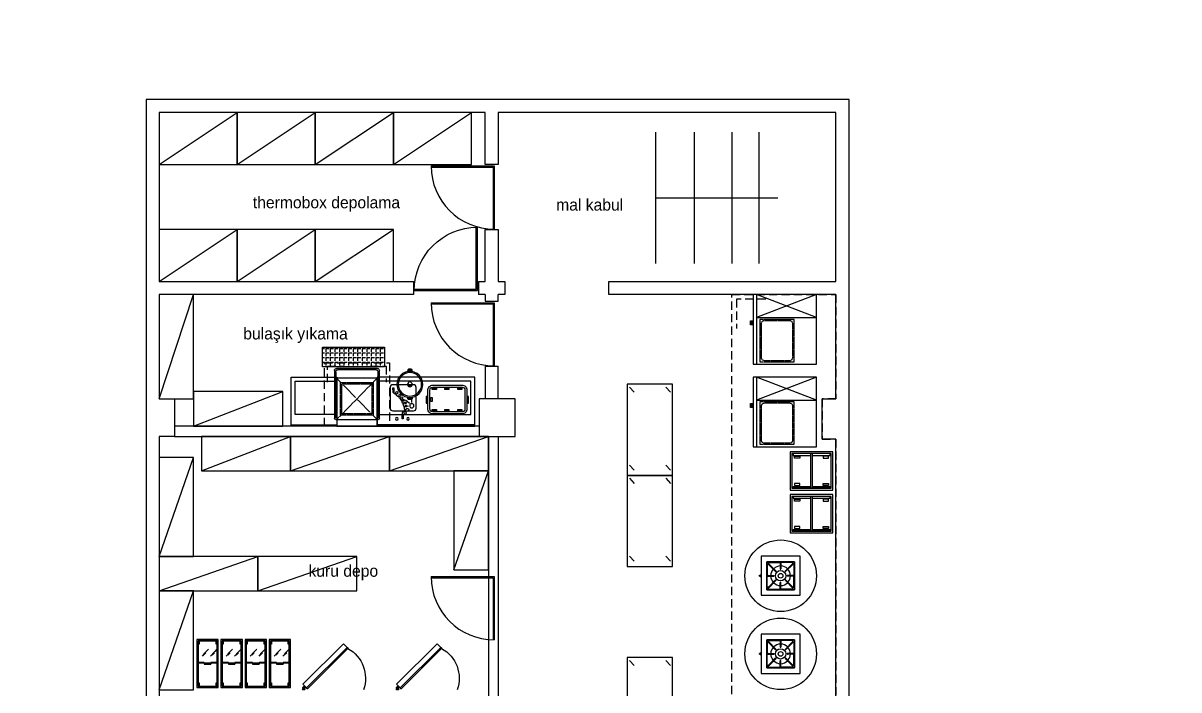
# Model space of a CAD drawing. Header units: centimetres. Extents: x 5488 to 35882, y -53196 to -19684.
# Drawn here: x 10814 to 12590, y -25915 to -24891 of the extents above; entities that cross this region are included whole.
import ezdxf

# ---------------------------------------------------------------- set-up
doc = ezdxf.new("R2010")
doc.units = ezdxf.units.CM
doc.linetypes.add('DASHED', pattern=[0.75, 0.5, -0.25])
doc.linetypes.add('HIDDENX2', pattern=[19.05, 12.7, -6.35])
for name, color, linetype in [('001 Duvar', 7, 'Continuous'), ('I-Eqpm-Move-N', 2, 'Continuous'), ('Kıtc-002 Çizgi', 7, 'Continuous'), ('S2000-002 Çizgi', 7, 'Continuous'), ('S2000-003 Kapı', 3, 'Continuous')]:
    doc.layers.add(name, color=color, linetype=linetype)
doc.layers.add('xxx_Auto_Kaplama_Ahşap Tarama', color=16, linetype='Continuous', lineweight=5)
doc.styles.add('TAKSİM', font='GOTHIC.TTF', dxfattribs={"height": 20})

# ---------------------------------------------------------------- blocks, each defined once
blk = doc.blocks.new('A$C73A43FF4')
at = {"layer": 'S2000-002 Çizgi'}
for p, q in [((51.4, 11.2), (51.4, 54.1)), ((9.5, 50.6), (9.5, 34.1)), ((11.1, 51.4), (23.1, 39.5)), ((12.7, 51.3), (23.7, 40.3)), ((13.3, 53), (28.6, 53)), ((23.7, 39.6), (23.7, 39.6)), ((29.5, 52.1), (29.5, 43.2)), ((30.5, 52.1), (30.5, 43.2)), ((46.7, 53), (31.4, 53)), ((47.3, 51.3), (36.3, 40.3)), ((36.3, 39.6), (36.3, 39.6)), ((48.9, 51.4), (36.9, 39.5)), ((50.5, 50.6), (50.5, 34.1)), ((9.5, 14.6), (9.5, 31.2)), ((10.5, 33.1), (19.5, 33.1)), ((10.5, 32.1), (19.5, 32.1)), ((10.5, 32.1), (19.5, 32.1)), ((11.1, 13.9), (23.1, 25.7)), ((12.7, 13.9), (23.7, 25)), ((23.7, 25.7), (23.7, 25.7)), ((29.5, 13.2), (29.5, 22)), ((30.5, 13.2), (30.5, 22)), ((36.3, 25.7), (36.3, 25.7)), ((47.3, 13.9), (36.3, 25)), ((48.9, 13.9), (36.9, 25.7)), ((49.5, 33.1), (40.5, 33.1)), ((49.5, 32.1), (40.5, 32.1)), ((49.5, 32.1), (40.5, 32.1)), ((50.5, 14.6), (50.5, 31.2)), ((8.6, 11.2), (51.4, 11.2)), ((13.3, 12.2), (28.6, 12.2)), ((46.7, 12.2), (31.4, 12.2))]:
    blk.add_line(p, q, dxfattribs=at)
for points in [[(60, 2.6), (60, 62.6), (0, 62.6), (0, 2.6)], [(51.4, 11.2), (51.4, 54.1), (8.6, 54.1), (8.6, 11.2)], [(51.4, 11.2), (8.6, 11.2), (8.6, 54.1), (51.4, 54.1)], [(51.4, 11.2), (8.6, 11.2), (8.6, 54.1), (51.4, 54.1)], [(28.4, 2.6), (31.6, 2.6), (31.6, 1.3), (28.4, 1.3)], [(29.3, 1.3), (30.7, 1.3), (30.7, 0), (29.3, 0)]]:
    blk.add_lwpolyline(points, close=True, dxfattribs=at)
for radius in [7.93, 3.64]:
    blk.add_circle((30, 32.6), radius, dxfattribs=at)
for centre, radius, start, end in [((10.5, 50.6), 0.965, 51.148, 180), ((13.3, 52.1), 0.965, 90, 231.148), ((30, 32.6), 15.1, 135.2011, 178.1649), ((30, 32.6), 15.1, 91.8351, 131.3748), ((23.4, 39.9), 0.483, 231.1535, 321.1357), ((23.4, 39.9), 0.483, 321.1471, 51.1404), ((28.6, 52.1), 0.965, 360, 90), ((30, 43.2), 0.483, 180, 270), ((30, 43.2), 0.483, 270, 360), ((31.4, 52.1), 0.965, 90, 180), ((30, 32.6), 15.1, 48.6252, 88.1649), ((36.6, 39.9), 0.483, 128.8596, 218.8529), ((36.6, 39.9), 0.483, 218.8643, 308.8465), ((30, 32.6), 15.1, 1.8351, 44.7989), ((46.7, 52.1), 0.965, 308.852, 90), ((49.5, 50.6), 0.965, 360, 128.852), ((10.5, 34.1), 0.965, 180, 270), ((10.5, 31.2), 0.965, 90, 180), ((30, 32.6), 15.1, 181.8351, 224.7989), ((19.5, 32.6), 0.483, 360, 90), ((19.5, 32.6), 0.483, 270, 360), ((30, 32.6), 15.1, 228.6252, 268.1649), ((23.4, 25.4), 0.483, 38.8643, 128.8465), ((23.4, 25.4), 0.483, 308.8596, 38.8529), ((30, 22), 0.483, 90, 180), ((30, 22), 0.483, 0, 90), ((30, 32.6), 15.1, 271.8351, 311.3748), ((36.6, 25.4), 0.483, 141.1471, 231.1404), ((36.6, 25.4), 0.483, 51.1535, 141.1357), ((40.5, 32.6), 0.483, 90, 180), ((40.5, 32.6), 0.483, 180, 270), ((30, 32.6), 15.1, 315.2011, 358.1649), ((49.5, 34.1), 0.965, 270, 360), ((49.5, 31.2), 0.965, 0, 90), ((10.5, 14.6), 0.965, 180, 308.852), ((13.3, 13.2), 0.965, 128.852, 270), ((28.6, 13.2), 0.965, 270, 0), ((31.4, 13.2), 0.965, 180, 270), ((46.7, 13.2), 0.965, 270, 51.148), ((49.5, 14.6), 0.965, 231.148, 0)]:
    blk.add_arc(centre, radius, start, end, dxfattribs=at)
blk = doc.blocks.new('A$C00E1122B')
at = {"layer": 'S2000-002 Çizgi'}
h = blk.add_hatch(dxfattribs=at)
h.set_pattern_fill('LINE', color=256, scale=0.5, angle=90, style=0)
h.set_pattern_definition([(90, (-1219.2484, -3768.8105), (-1.5875, 1e-16), [])])
h.paths.add_polyline_path([(46.5, 4.3), (40.4, 4.3), (40.4, 0), (46.5, 0)])
for p, q in [((0, 101.4), (35.2, 9.3)), ((35.2, 101.4), (0, 9.3)), ((35.2, 9.3), (35.2, 101.4)), ((0, 9.3), (106.9, 9.3))]:
    blk.add_line(p, q, dxfattribs=at)
for points in [[(0, 4.3), (106.9, 4.3), (106.9, 101.4), (0, 101.4)], [(46.5, 0), (40.4, 0), (40.4, 4.3), (46.5, 4.3)]]:
    blk.add_lwpolyline(points, close=True, dxfattribs=at)
at = {"layer": 'S2000-002 Çizgi', "linetype": 'DASHED'}
blk.add_lwpolyline([(38.1, 67.3), (38.1, 14.3), (103.1, 14.3), (103.1, 67.3)], close=True, dxfattribs=at)
blk.add_lwpolyline([(40.1, 60.3), (40.1, 21.3, 0.414214), (45.1, 16.3), (96.1, 16.3, 0.414214), (101.1, 21.3), (101.1, 60.3, 0.414214), (96.1, 65.3), (45.1, 65.3, 0.414214)], format="xyb", close=True, dxfattribs=at)
blk = doc.blocks.new('A$C7A461B3E')
at = {"layer": 'S2000-002 Çizgi'}
for points in [[(0, 0), (59, 0), (59, 66), (0, 66)], [(3, 3), (56, 3), (56, 63), (3, 63)], [(7, 59), (7, 51), (10.1, 51), (10.1, 59)], [(52, 59), (52, 51), (48.9, 51), (48.9, 59)], [(3, 31.5), (56, 31.5), (56, 34.5), (3, 34.5)], [(7, 7), (7, 15), (10.1, 15), (10.1, 7)], [(52, 7), (52, 15), (48.9, 15), (48.9, 7)]]:
    blk.add_lwpolyline(points, close=True, dxfattribs=at)
for points in [[(5.6, 31.5), (5.6, 4.4), (3, 4.4), (3, 61.4), (5.6, 61.4), (5.6, 34.5)], [(53.4, 31.5), (53.4, 4.4), (56, 4.4), (56, 61.4), (53.4, 61.4), (53.4, 34.5)]]:
    blk.add_lwpolyline(points, dxfattribs=at)
blk = doc.blocks.new('ertye')
at = {"color": 7}
for points in [[(5346.8, 6525.2), (5429.2, 6477.7), (5381.6, 6395.3)], [(5347.8, 6526.9), (5431.8, 6478.4), (5383.3, 6394.3)]]:
    blk.add_lwpolyline(points, dxfattribs=at)
blk.add_arc((5431.8, 6478.4), 97.1, 150, 240, dxfattribs=at)
blk = doc.blocks.new('A$C022B2E79')
at = {"layer": 'S2000-003 Kapı', "linetype": 'ByBlock'}
for points in [[(1.8, 69.8, -0.39805), (1.9, 69.8), (5.2, 66.8), (3, 64.6), (0, 67.8, -0.39805), (0, 68)], [(2.9, 69.6, 0.617768), (3.4, 69.9), (3.5, 71), (0.3, 71), (0.4, 69.9, 0.617768), (0.9, 69.6, -0.364026)], [(0.6, 66.6), (0.4, 69.9, 0.617768), (0.9, 69.6, -0.364026), (2.9, 69.6, 0.617768), (3.4, 69.9), (3.3, 66.6, -0.39805), (3.2, 66.5), (0.7, 66.5, -0.39805)], [(68.5, 5.7, 0.491935), (69.9, 7.1), (7.7, 69.3, 0.499706), (6.3, 67.9)]]:
    blk.add_lwpolyline(points, format="xyb", close=True, dxfattribs=at)
blk.add_lwpolyline([(62.9, 0), (68.5, 5.7), (6.3, 67.9), (0.6, 62.2), (62.9, 0)], dxfattribs=at)
blk.add_circle((1.9, 67.9), 1, dxfattribs=at)
blk.add_circle((1.9, 67.9), 1, dxfattribs=at)
blk.add_arc((43.5, 53.5), 53.4, 299.6259, 19.0898, dxfattribs=at)
blk = doc.blocks.new('A$C09bb5ba6')
for p, q in [((3.7, 135.5), (10.8, 127.7)), ((59.7, 135.5), (66.8, 127.7)), ((3.7, 15.8), (10.8, 8)), ((59.7, 15.8), (66.8, 8))]:
    blk.add_line(p, q)
blk.add_lwpolyline([(0, 0), (70, 0), (70, 140), (0, 140)], close=True)
blk = doc.blocks.new('135 - STORAGE BIN - PLAN VIEW')
at = {"layer": 'I-Eqpm-Move-N', "color": 252}
for p, q in [((96, 895), (96, 882)), ((196, 895), (196, 882)), ((-4, 532), (-4, 875)), ((120, 713), (84, 677)), ((96, 882), (196, 882)), ((155, 748), (120, 713)), ((250, 713), (214, 677)), ((285, 748), (250, 713)), ((286, 875), (286, 532)), ((11, 532), (11, 544)), ((91, 544), (11, 544)), ((91, 675), (56, 640)), ((116, 690), (80, 654)), ((91, 532), (91, 544)), ((221, 675), (186, 640)), ((191, 532), (191, 544)), ((271, 544), (191, 544)), ((246, 690), (210, 654)), ((271, 532), (271, 544)), ((286, 532), (-4, 532)), ((286, 532), (-4, 532)), ((91, 532), (91, 519)), ((91, 519), (191, 519)), ((191, 532), (191, 519))]:
    blk.add_line(p, q, dxfattribs=at)
for points in [[(11, 823), (-4, 823), (-4, 875), (11, 875)], [(286, 823), (271, 823), (271, 875), (286, 875)], [(11, 178), (-4, 178), (-4, 230), (11, 230)], [(286, 178), (271, 178), (271, 230), (286, 230)]]:
    blk.add_lwpolyline(points, close=True, dxfattribs=at)
at = {"layer": 'S2000-002 Çizgi'}
for p, q in [((306, 895), (-24, 895)), ((-24, 895), (-24, 158)), ((306, 158), (306, 895)), ((-4, 875), (286, 875)), ((286, 875), (-4, 875)), ((-4, 875), (-4, 178)), ((286, 178), (286, 875)), ((-4, 178), (286, 178)), ((-24, 158), (306, 158))]:
    blk.add_line(p, q, dxfattribs=at)
blk = doc.blocks.new('A$C53E03B34')
at = {"layer": 'Kıtc-002 Çizgi'}
for points in [[(3.7, 16.6), (2, 16.6, -0.414214), (0, 18.6), (0, 21.4, -0.414214), (2, 23.4), (3.7, 23.4)], [(43.1, 16.6), (44.9, 16.6, 0.414214), (46.9, 18.6), (46.9, 21.4, 0.414214), (44.9, 23.4), (43.1, 23.4)]]:
    blk.add_lwpolyline(points, format="xyb", dxfattribs=at)
for points in [[(2.8, 17.6), (2, 17.6, -0.414214), (1, 18.6), (1, 21.4, -0.414214), (2, 22.4), (2.8, 22.4)], [(44, 17.6), (44.9, 17.6, 0.414214), (45.9, 18.6), (45.9, 21.4, 0.414214), (44.9, 22.4), (44, 22.4)]]:
    blk.add_lwpolyline(points, format="xyb", close=True, dxfattribs=at)
for points in [[(22.1, 23.4), (24.2, 21.8), (24.2, 18.1), (22.7, 16.4)], [(23.5, 23.7), (25.2, 22.3), (25.2, 17.7), (23.8, 16.3)]]:
    blk.add_lwpolyline(points, dxfattribs=at)
for radius in [20, 18, 3.66]:
    blk.add_circle((23.4, 20), radius, dxfattribs=at)
blk = doc.blocks.new('A$C7ED97EAE')
at = {"layer": 'S2000-002 Çizgi'}
for p, q in [((0, 3), (0, 76.5)), ((2, 78.5), (3.5, 78.5)), ((2, 5), (2, 75)), ((3.5, 88.5), (65.5, 88.5)), ((3.5, 15), (3.5, 88.5)), ((3.5, 78.5), (65.5, 78.5)), ((3.5, 76.5), (3.5, 76.5)), ((65.5, 88.5), (65.5, 15)), ((65.5, 78.5), (67, 78.5)), ((65.5, 76.5), (65.5, 76.5)), ((67, 75), (67, 5)), ((69, 76.5), (69, 3)), ((66, 0), (3, 0)), ((65.5, 15), (3.5, 15)), ((64, 2), (5, 2)), ((67, 15), (65.5, 15))]:
    blk.add_line(p, q, dxfattribs=at)
at = {"layer": 'S2000-002 Çizgi', "linetype": 'DASHED'}
for p, q in [((65.5, 78.5), (3.5, 15)), ((65.5, 15), (3.5, 78.5))]:
    blk.add_line(p, q, dxfattribs=at)
for points in [[(9.5, 21.5), (59.5, 21.5), (59.5, 71.5), (9.5, 71.5)], [(11.5, 23.5), (57.5, 23.5), (57.5, 69.5), (11.5, 69.5)]]:
    blk.add_lwpolyline(points, close=True, dxfattribs=at)
at = {"layer": 'S2000-002 Çizgi'}
for centre, radius, start, end in [((2, 76.5), 2, 90, 180), ((3.5, 75), 1.5, 90, 180), ((65.5, 75), 1.5, 0, 90), ((67, 76.5), 2, 0, 90), ((3, 3), 3, 180, 270), ((5, 5), 3, 180, 270), ((64, 5), 3, 270, 0), ((66, 3), 3, 270, 0)]:
    blk.add_arc(centre, radius, start, end, dxfattribs=at)
blk = doc.blocks.new('A$C7BE05278')
at = {"layer": 'S2000-002 Çizgi'}
h = blk.add_hatch(color=256, dxfattribs=at)
h.paths.add_polyline_path([(4.7, 9.9, -0.025454), (4.8, 10.4, 0.278063), (0.8, 7.5), (1.2, 7.3, -0.265675)])
h.paths.add_polyline_path([(5.4, 10.4, 0.028094), (4.8, 10.4, 0.025454), (4.7, 9.9, -0.030609), (5.2, 9.9, -0.027259)])
h.paths.add_polyline_path([(5.4, 10.4, 0.027259), (5.2, 9.9, -0.171751), (7.9, 9), (7.9, 9), (7.9, 9, -1.347305), (5.2, 7.1, -0.147228), (5.2, 9.9, 0.030609), (4.7, 9.9, 0.138731), (4.7, 7, 1.347306), (8.2, 9.4, 0.162476)])
h.paths.add_polyline_path([(12.5, 12.7), (12.7, 13.1, 0.483116), (4.8, 10.4, -0.028094), (5.4, 10.4, -0.470681)])
for p, q in [((14.4, 47.6), (14.3, 41.7)), ((14.4, 47.6), (14.3, 41.7)), ((14.3, 41.7), (15.9, 41.7)), ((14.3, 41.7), (15.9, 41.7)), ((16, 47.6), (14.4, 47.6)), ((16, 47.6), (14.4, 47.6)), ((15.1, 47.6), (15, 38.9)), ((15.9, 41.7), (16, 47.6)), ((15.9, 41.7), (16, 47.6)), ((0.5, 7.3), (0, 0)), ((0.5, 7.3), (0, 0)), ((0, 0), (1.9, 0)), ((1.5, 7.3), (0.5, 7.3)), ((1.5, 7.3), (0.5, 7.3)), ((1.9, 0), (1.5, 7.3)), ((1.9, 0), (1.5, 7.3))]:
    blk.add_line(p, q, dxfattribs=at)
for centre in [(6.3, 47.8), (23.5, 47.6)]:
    blk.add_circle(centre, 1.99, dxfattribs=at)
for centre, radius, start, end in [((17.8, 38.9), 2.86, 179.43, 359.43), ((19.1, 38.9), 1.6, 359.43, 179.43), ((25.1, 38.8), 7.64, 179.43, 242.0346), ((23.5, 30.9), 5.53, 105.7663, 225.7833), ((22.6, 34), 2.23, 242.0346, 105.7663), ((15.6, 16.7), 3.77, 86.0156, 220.6772), ((18.1, 21.1), 3.83, 52.4089, 229.1112), ((16.5, 19.2), 1.37, 229.1112, 116.3243), ((20, 25.6), 3.8, 74.9498, 261.6763), ((19.6, 23.1), 1.26, 261.6763, 52.4089), ((20.6, 27.9), 1.41, 225.7833, 74.9498), ((4.8, 5.6), 4.31, 51.245, 156.7533), ((9.4, 8.6), 4.83, 57.0103, 197.5795), ((6.4, 7.6), 1.7, 197.5795, 51.245), ((14.4, 12.6), 4.98, 103.1199, 200.7743), ((11.2, 11.3), 1.54, 200.7743, 57.0103), ((13.7, 15.7), 1.76, 236.8088, 103.1199)]:
    blk.add_arc(centre, radius, start, end, dxfattribs=at)
blk.add_solid([(15.9, 41.7), (14.3, 41.7), (16, 47.6), (14.4, 47.6)], dxfattribs=at)
blk = doc.blocks.new('A$C7327736A')
at = {"layer": 'S2000-002 Çizgi'}
for p, q in [((48.3, 44.3), (40.5, 45.4)), ((49.6, 40.5), (43.5, 35.4)), ((53.5, 38.8), (53.5, 30.9))]:
    blk.add_line(p, q, dxfattribs=at)
for points in [[(0, 75), (150, 75), (150, 0), (0, 0)], [(0, 75), (150, 75), (150, 73), (0, 73)], [(0, 57), (144, 57), (144, 6), (0, 6)]]:
    blk.add_lwpolyline(points, close=True, dxfattribs=at)
blk.add_lwpolyline([(56, 11.5), (24, 11.5, -0.414214), (20, 15.5), (20, 47.5, -0.414214), (24, 51.5), (56, 51.5, -0.414214), (60, 47.5), (60, 15.5, -0.414214)], format="xyb", close=True, dxfattribs=at)
blk.add_circle((53.3, 43.8), 3.19, dxfattribs=at)
blk.add_blockref('A$C7BE05278', (24, 16.2), dxfattribs=at)
blk = doc.blocks.new('A$C40B23311')
for p, q in [((16.6, 64.2), (26.8, 64.2)), ((16.6, 63.4), (26.8, 63.4)), ((16.6, 1.7), (26.8, 1.7)), ((16.6, 0.8), (26.8, 0.8))]:
    blk.add_line(p, q)
for points in [[(44, 10), (44, 55.1, 0.414214), (36.6, 62.6), (7.4, 62.6, 0.414214), (0, 55.1), (0, 10, 0.414214), (7.4, 2.6), (36.6, 2.6, 0.414214)], [(41, 10), (41, 55.1, 0.414214), (36.6, 59.6), (7.4, 59.6, 0.414214), (3, 55.1), (3, 10, 0.414214), (7.4, 5.6), (36.6, 5.6, 0.414214)]]:
    blk.add_lwpolyline(points, format="xyb", close=True)
for points in [[(4.7, 48.5), (6.5, 48.5), (6.5, 55), (4.7, 55)], [(16.6, 65.1), (26.8, 65.1), (26.8, 62.6), (16.6, 62.6)], [(37.5, 48.5), (39.3, 48.5), (39.3, 55), (37.5, 55)], [(4.7, 28.5), (6.5, 28.5), (6.5, 35), (4.7, 35)], [(37.5, 28.5), (39.3, 28.5), (39.3, 35), (37.5, 35)], [(4.7, 9.3), (6.5, 9.3), (6.5, 15.8), (4.7, 15.8)], [(16.6, 2.6), (26.8, 2.6), (26.8, 0), (16.6, 0)], [(25.2, 7.3), (25.2, 9.1), (18.8, 9.1), (18.8, 7.3)], [(37.5, 9.3), (39.3, 9.3), (39.3, 15.8), (37.5, 15.8)]]:
    blk.add_lwpolyline(points, close=True)
blk = doc.blocks.new('A$C27224a4d')
blk.add_lwpolyline([(0, 2), (70, 2), (70, 0), (0, 0)], close=True)
at = {"layer": 'S2000-002 Çizgi'}
for points in [[(70, 0), (0, 0), (0, 75), (70, 75)], [(70, 18), (6, 18), (6, 69), (70, 69)]]:
    blk.add_lwpolyline(points, close=True, dxfattribs=at)

msp = doc.modelspace()

# ---------------------------------------------------------------- hatches: boundary and pattern name
h = msp.add_hatch()
h.set_pattern_fill('ANGLE', color=256, angle=270)
h.set_pattern_definition([(270, (5740.224, -23092.4656), (6.985, 1e-14), [5.08, -1.905]), (360, (5740.224, -23092.4656), (-1e-14, 6.985), [5.08, -1.905])])
h.paths.add_polyline_path([(11369.4, -25388.8), (11369.4, -25418.8), (11274.4, -25418.8), (11274.4, -25388.8)])
at = {"layer": 'xxx_Auto_Kaplama_Ahşap Tarama'}
h = msp.add_hatch(dxfattribs=at)
h.set_pattern_fill('AR-CONC', color=256, scale=0.5)
h.set_pattern_definition([(50, (809.53, -3617.59), (91.09233, -7.96954), [9.525, -104.775]), (355, (809.53, -3617.59), (-17.6217, 95.52842), [7.62, -83.8203]), (100.45144, (817.12, -3618.255), (73.47062, 87.55888), [8.095, -89.04512]), (46.1842, (809.53, -3592.19), (135.5395, -21.02116), [14.2875, -157.1625]), (96.63556, (820.83, -3593.94), (118.70207, 123.71306), [12.1425, -133.5678]), (351.18415, (809.53, -3592.19), (118.70207, 123.71306), [11.43, -125.72987]), (21, (822.23, -3598.54), (75.8072, -51.1326), [9.525, -104.775]), (326, (822.23, -3598.54), (30.901, 92.09398), [7.62, -83.82]), (71.45144, (828.55, -3602.8), (106.7082, 40.96138), [8.095, -89.04497]), (37.5, (809.53, -3617.59), (1.5443, 42.27752), [0, -82.804, 0, -85.09, 0, -84.1375]), (7.5, (809.53, -3617.59), (33.40983, 50.09029), [0, -48.514, 0, -80.899, 0, -32.0675]), (327.5, (781.21, -3617.59), (67.795298, -2.864372), [0, -31.75, 0, -99.06, 0, -131.445]), (317.5, (768.51, -3617.59), (74.06459, 12.71325), [0, -41.275, 0, -65.786, 0, -93.345])])
edge = h.paths.add_edge_path()
edge.add_line((9312.9, -27555.3), (9330.6, -27555.3))
edge.add_arc((9330.6, -27548.3), 7, 270, 349.5592)
edge.add_arc((-12655703.9, 2009176.6), 12827763.9, 350.86420931, 350.86446912)
edge.add_line((9346.7, -27492.2), (9332.4, -27492.2))
edge.add_line((9332.4, -27492.2), (9332.4, -27061.1))
edge.add_line((9332.4, -27061.1), (9346.7, -27061.1))
edge.add_arc((-12660642.4, -2064524), 12832765.9, 9.13553092, 9.13579064)
edge.add_arc((9330.6, -27004.9), 7, 10.4408, 90)
edge.add_line((9330.6, -26997.9), (9312.9, -26997.9))
edge.add_arc((9312.9, -27004.9), 7, 90, 170.4864)
edge.add_arc((10864.5, -27276.6), 1582.1, 170.0694, 189.9306)
edge.add_arc((9312.9, -27548.3), 7, 189.5136, 270)

# ---------------------------------------------------------------- linework, layer by layer
for p, q in [((11023.2, -25107.8), (11143.2, -25027.8)), ((11143.2, -25107.8), (11263.2, -25027.8)), ((11263.2, -25107.8), (11383.2, -25027.8)), ((11383.2, -25107.8), (11503.2, -25027.8)), ((11785.9, -25058), (11785.9, -25260.2)), ((11845.5, -25058), (11845.5, -25260.2)), ((11903.3, -25058), (11903.3, -25260.2)), ((11944.9, -25058), (11944.9, -25260.2)), ((11785.9, -25159.1), (11973.8, -25159.1)), ((11023.2, -25287.8), (11143.2, -25207.8)), ((11143.2, -25287.8), (11263.2, -25207.8)), ((11263.2, -25287.8), (11383.2, -25207.8)), ((11414.2, -25287.8), (11414.2, -25307.8)), ((11514.2, -25287.8), (11514.2, -25307.8)), ((11023.2, -25467.8), (11076.2, -25307.8)), ((11524.2, -25307.8), (11524.2, -25317.8)), ((11524.2, -25317.8), (11544.2, -25317.8)), ((11544.2, -25317.8), (11544.2, -25307.8)), ((11524.2, -25417.8), (11544.2, -25417.8)), ((11524.2, -25417.8), (11524.2, -25467.8)), ((11544.2, -25467.8), (11544.2, -25417.8)), ((11076.2, -25509.8), (11213.2, -25456.8)), ((11515.2, -25509.8), (11047.2, -25509.8)), ((11047.2, -25525.8), (11515.2, -25525.8)), ((11088.2, -25578.8), (11225.2, -25525.8)), ((11225.2, -25578.8), (11377.2, -25525.8)), ((11377.2, -25578.8), (11529.2, -25525.8)), ((11529.2, -25525.8), (11529.2, -25957.8)), ((11544.2, -25525.8), (11544.2, -25957.8)), ((11023.2, -25710.1), (11076.2, -25558.1)), ((11476.2, -25730.8), (11529.2, -25578.8)), ((11023.2, -25763.1), (11175.2, -25710.1)), ((11175.2, -25763.1), (11327.2, -25710.1)), ((11023.2, -25915.1), (11076.2, -25763.1))]:
    msp.add_line(p, q)
for points in [[(12083.2, -26463.8), (12083.2, -25007.8), (11003.2, -25007.8), (11003.2, -26990.8), (12368.2, -26990.8), (12368.2, -26463.8)], [(11143.2, -25107.8), (11143.2, -25027.8), (11023.2, -25027.8), (11023.2, -25107.8)], [(11263.2, -25107.8), (11263.2, -25027.8), (11143.2, -25027.8), (11143.2, -25107.8)], [(11383.2, -25107.8), (11383.2, -25027.8), (11263.2, -25027.8), (11263.2, -25107.8)], [(11503.2, -25107.8), (11503.2, -25027.8), (11383.2, -25027.8), (11383.2, -25107.8)], [(11143.2, -25287.8), (11143.2, -25207.8), (11023.2, -25207.8), (11023.2, -25287.8)], [(11263.2, -25287.8), (11263.2, -25207.8), (11143.2, -25207.8), (11143.2, -25287.8)], [(11383.2, -25287.8), (11383.2, -25207.8), (11263.2, -25207.8), (11263.2, -25287.8)], [(11023.2, -25467.8), (11076.2, -25467.8), (11076.2, -25307.8), (11023.2, -25307.8)], [(11274.4, -25418.8), (11274.4, -25388.8), (11369.4, -25388.8), (11369.4, -25418.8)], [(11076.2, -25509.8), (11213.2, -25509.8), (11213.2, -25456.8), (11076.2, -25456.8)], [(11515.2, -25525.8), (11570.2, -25525.8), (11570.2, -25467.8), (11515.2, -25467.8)], [(11225.2, -25578.8), (11225.2, -25525.8), (11088.2, -25525.8), (11088.2, -25578.8)], [(11377.2, -25578.8), (11377.2, -25525.8), (11225.2, -25525.8), (11225.2, -25578.8)], [(11529.2, -25578.8), (11529.2, -25525.8), (11377.2, -25525.8), (11377.2, -25578.8)], [(11023.2, -25710.1), (11076.2, -25710.1), (11076.2, -25558.1), (11023.2, -25558.1)], [(11476.2, -25730.8), (11529.2, -25730.8), (11529.2, -25578.8), (11476.2, -25578.8)], [(11175.2, -25763.1), (11175.2, -25710.1), (11023.2, -25710.1), (11023.2, -25763.1)], [(11327.2, -25763.1), (11327.2, -25710.1), (11175.2, -25710.1), (11175.2, -25763.1)], [(11023.2, -25915.1), (11076.2, -25915.1), (11076.2, -25763.1), (11023.2, -25763.1)]]:
    msp.add_lwpolyline(points, close=True)
for points in [[(12063.2, -25957.8), (12063.2, -25529.8), (12042.2, -25529.8), (12042.2, -25467.8), (12063.2, -25467.8), (12063.2, -25307.8), (11714.2, -25307.8), (11714.2, -25287.8), (12063.2, -25287.8), (12063.2, -25027.8), (11544.2, -25027.8), (11544.2, -25107.8), (11524.2, -25107.8), (11524.2, -25027.8), (11023.2, -25027.8), (11023.2, -25287.8), (11414.2, -25287.8)], [(11514.2, -25287.8), (11524.2, -25287.8), (11524.2, -25207.8), (11544.2, -25207.8), (11544.2, -25287.8), (11554.2, -25287.8), (11554.2, -25307.8), (11544.2, -25307.8)], [(11414.2, -25307.8), (11023.2, -25307.8), (11023.2, -25467.8), (11047.2, -25467.8), (11047.2, -25525.8), (11023.2, -25525.8), (11023.2, -25957.8)], [(11524.2, -25307.8), (11514.2, -25307.8)]]:
    msp.add_lwpolyline(points)
for centre in [(11978.2, -25739.8), (11978.2, -25859.8)]:
    msp.add_circle(centre, 55)
at = {"layer": 'S2000-002 Çizgi', "linetype": 'HIDDENX2'}
for points in [[(11903.2, -25307.8), (12063.2, -25307.8), (12063.2, -25467.8), (12042.2, -25467.8), (12042.2, -25529.8), (12063.2, -25529.8), (12063.2, -25957.8), (12042.2, -25957.8), (12042.2, -26059.8), (12063.2, -26059.8), (12063.2, -26447.8), (12042.2, -26447.8), (12042.2, -26509.8), (12063.2, -26509.8), (12063.2, -26664.8), (11903.2, -26664.8)], [(11277.2, -25412.8), (11377.2, -25412.8), (11377.2, -25509.8), (11277.2, -25509.8)]]:
    msp.add_lwpolyline(points, close=True, dxfattribs=at)
for points in [[(11955.4, -25314.8), (11910.2, -25314.8), (11910.2, -25360)], [(11282.2, -25442.3), (11282.2, -25417.8), (11306.7, -25417.8)], [(11347.6, -25417.8), (11372.2, -25417.8), (11372.2, -25442.3)]]:
    msp.add_lwpolyline(points, dxfattribs=at)

# ---------------------------------------------------------------- block references
at = {"rotation": 30.00012897263225}
for p in [(10073.4, -33436.5), (10073.4, -33646.6), (10073.4, -34067.5)]:
    msp.add_blockref('ertye', p, dxfattribs=at)
at = {"xscale": -1}
for name, p, rotation in [('ertye', (10047.5, -16975.1), 149.9998710273678), ('A$C7327736A', (11358.2, -25434.8), 180), ('A$C40B23311', (11433.6, -25491), 270)]:
    msp.add_blockref(name, p, dxfattribs=dict(at, rotation=rotation))
for name, p in [('A$C27224a4d', (11226.2, -25509.8)), ('A$C09bb5ba6', (11742.2, -25585.5)), ('A$C09bb5ba6', (11742.2, -25725.5)), ('A$C09bb5ba6', (11742.2, -26005.5))]:
    msp.add_blockref(name, p)
at = {"layer": '001 Duvar', "xscale": -1, "rotation": 180}
for p in [(11243.5, -25844.3), (11387.5, -25844.3)]:
    msp.add_blockref('A$C022B2E79', p, dxfattribs=at)
at = {"layer": 'I-Eqpm-Move-N', "color": 6, "xscale": 0.1000002334292724, "yscale": 0.1000002334292724, "zscale": 0.1000002334292724}
for p in [(11083.7, -25927.4), (11120.7, -25927.4), (11157.7, -25927.4), (11194.7, -25927.4)]:
    msp.add_blockref('135 - STORAGE BIN - PLAN VIEW', p, dxfattribs=at)
at = {"layer": 'S2000-002 Çizgi'}
for name, p, rotation in [('A$C00E1122B', (11931.8, -25307.8), 270), ('A$C00E1122B', (11931.8, -25434.7), 270), ('A$C7A461B3E', (12058.6, -25608.2), 90), ('A$C7A461B3E', (12058.6, -25674.1), 90), ('A$C73A43FF4', (11945.5, -25709.8), 270), ('A$C73A43FF4', (11945.5, -25829.8), 270)]:
    msp.add_blockref(name, p, dxfattribs=dict(at, rotation=rotation))
at = {"layer": 'S2000-002 Çizgi', "xscale": -1}
for name, p, rotation in [('A$C7ED97EAE', (11292.7, -25421.3), 180), ('A$C53E03B34', (11428.6, -25422.3), 90.00000000000007)]:
    msp.add_blockref(name, p, dxfattribs=dict(at, rotation=rotation))

# ---------------------------------------------------------------- texts
at = {"style": 'TAKSİM'}
for s, p in [('thermobox depolama', (11167.4, -25175.1)), ('mal kabul', (11633.3, -25178.7)), ('bulaşık yıkama', (11152.6, -25376.7)), ('kuru depo', (11252.8, -25741.3))]:
    msp.add_text(s, height=18, dxfattribs=at).set_placement(p)

doc.saveas('drawing.dxf')
